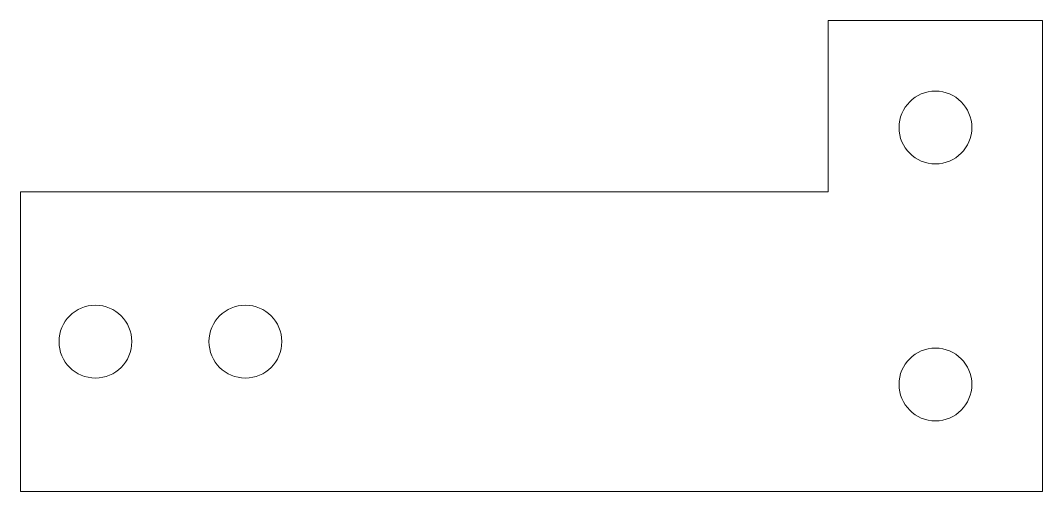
# Model space of a CAD drawing. Header units: millimetres. Extents: x 0 to 47.7, y 0 to 22.
import ezdxf

# ---------------------------------------------------------------- set-up
doc = ezdxf.new("R2010")
doc.units = ezdxf.units.MM

msp = doc.modelspace()

# ---------------------------------------------------------------- linework, layer by layer
at = {"color": 7, "linetype": 'Continuous', "lineweight": 15}
for p, q in [((37.712, 22), (47.712, 22)), ((37.712, 14), (37.712, 22)), ((47.712, 22), (47.712, 0)), ((0, 14), (37.712, 14)), ((0, 14), (0, 0)), ((47.712, 0), (0, 0))]:
    msp.add_line(p, q, dxfattribs=at)
for centre in [(42.712, 17), (3.5, 7), (10.5, 7), (42.712, 5)]:
    msp.add_circle(centre, 1.7, dxfattribs=at)

doc.saveas('drawing.dxf')
